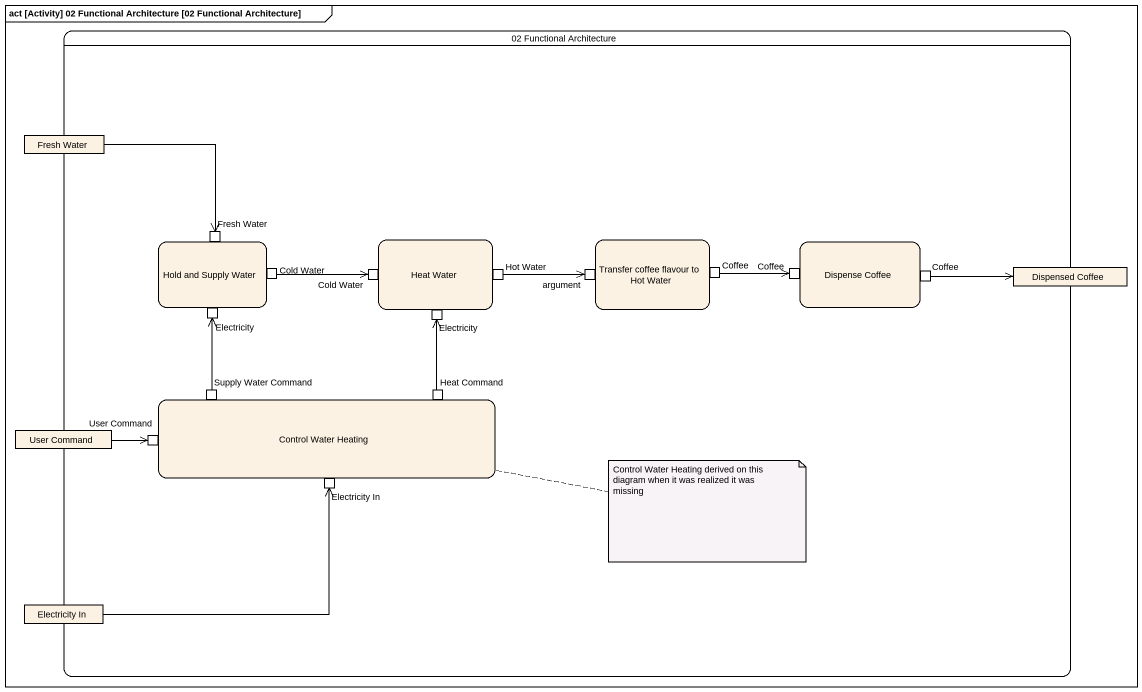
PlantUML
@startuml
mainframe act [Activity] 02 Functional Architecture [02 Functional Architecture]
hide empty description
state "02 Functional Architecture" as s02_Functional_Architecture {
  state "Fresh Water" as Fresh_Water <<object>>
  state "Hold and Supply Water" as Hold_and_Supply_Water {
    state "Fresh Water" as Fresh_Water_2 <<inputPin>>
    state "Cold Water" as Cold_Water <<outputPin>>
    state Electricity <<inputPin>>
  }
  state "Heat Water" as Heat_Water {
    state "Cold Water" as Cold_Water_2 <<inputPin>>
    state "Hot Water" as Hot_Water <<outputPin>>
    state "Electricity" as Electricity_2 <<inputPin>>
  }
  state "Transfer coffee flavour to Hot Water" as Transfer_coffee_flavour_to {
    state argument <<inputPin>>
    state Coffee <<outputPin>>
  }
  state "Dispense Coffee" as Dispense_Coffee {
    state "Coffee" as Coffee_2 <<inputPin>>
    state "Coffee" as Coffee_3 <<outputPin>>
  }
  state "Dispensed Coffee" as Dispensed_Coffee <<object>>
  state "User Command" as User_Command <<object>>
  state "Control Water Heating" as Control_Water_Heating {
    state "Supply Water Command" as Supply_Water_Command <<outputPin>>
    state "Heat Command" as Heat_Command <<outputPin>>
    state "User Command" as User_Command_2 <<inputPin>>
    state "Electricity In" as Electricity_In <<inputPin>>
  }
  state "Electricity In" as Electricity_In_2 <<object>>
}
Fresh_Water --> Fresh_Water_2
Cold_Water -right-> Cold_Water_2
Hot_Water -right-> argument
Coffee -right-> Coffee_2
Coffee_3 -right-> Dispensed_Coffee
Supply_Water_Command -up-> Electricity
Heat_Command -up-> Electricity_2
User_Command -right-> User_Command_2
Electricity_In_2 -right-> Electricity_In
note right of Control_Water_Heating : Control Water Heating derived on this diagram when it was realized it was missing
@enduml
